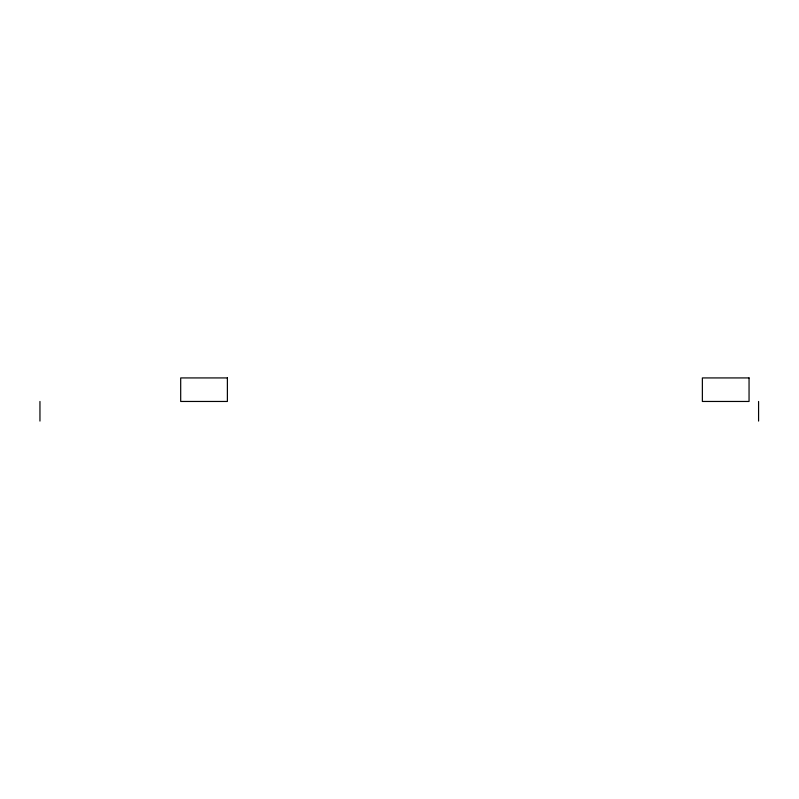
<?xml version="1.0" encoding="UTF-8"?>
<svg xmlns="http://www.w3.org/2000/svg" width="799" height="799" viewBox="0 0 799 799"><rect width="100%" height="100%" fill="white"/><g stroke="black" fill="none" stroke-linecap="round" stroke-linejoin="round"><path stroke-width="1.2" d="M758.581 401.458L758.581 421.073M39.95 401.458L39.95 421.073M227.385 377.927L180.694 377.927L180.694 401.458L227.385 401.458L227.385 377.927M749.053 377.927L702.371 377.927L702.371 401.458L749.053 401.458L749.053 377.927"/></g></svg>
